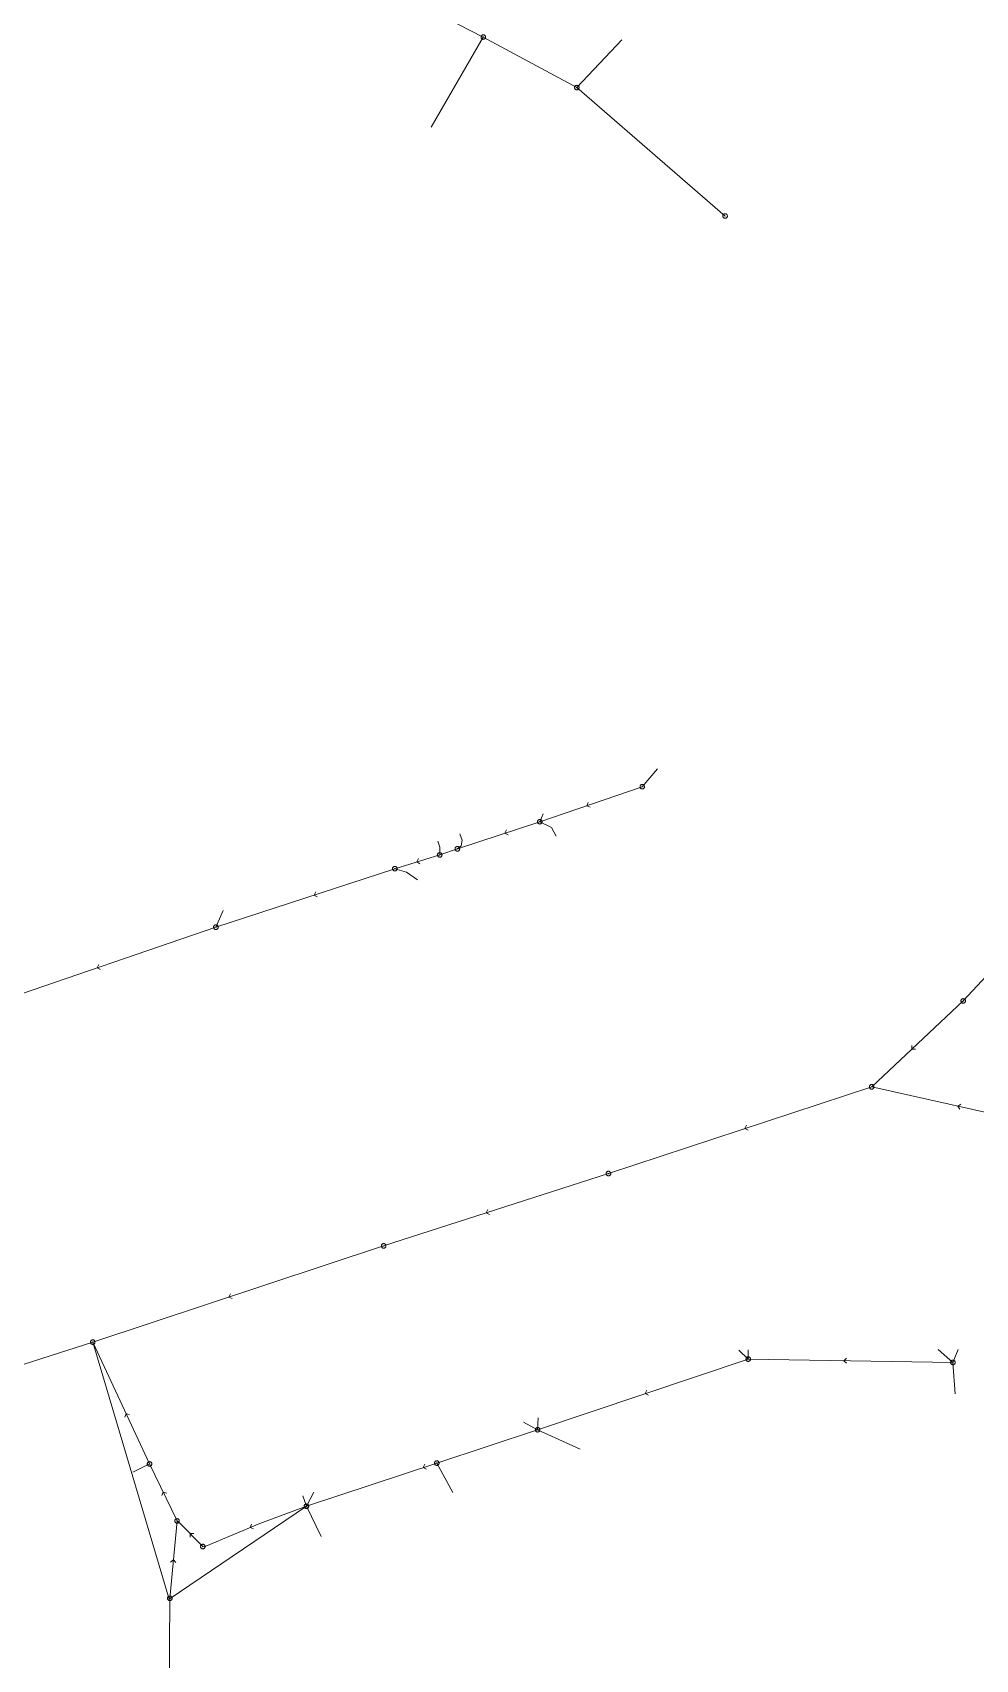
# Model space of a CAD drawing. Header units: metres. Extents: x 25504150 to 25508618, y 6694193 to 6702753.
# Drawn here: x 25504781.1 to 25504972, y 6699273 to 6699602.4 of the extents above; entities that cross this region are included whole.
import ezdxf

# ---------------------------------------------------------------- set-up
doc = ezdxf.new("R2010")
doc.units = ezdxf.units.M
for name, pattern in [('Sewer_node', [0]), ('Viemariputket', [0]), ('Viemarivarusteet', [0])]:
    doc.linetypes.add(name, pattern=pattern)
for name, color, linetype, lineweight in [('Sewer_node', 7, 'Sewer_node', 0), ('Viemariputket', 7, 'Viemariputket', 0), ('Viemarivarusteet', 7, 'Viemarivarusteet', 0)]:
    doc.layers.add(name, color=color, linetype=linetype, lineweight=lineweight)

msp = doc.modelspace()

# ---------------------------------------------------------------- linework, layer by layer
at = {"layer": 'Sewer_node', "color": 46, "linetype": 'Continuous', "true_color": 0x7f5f00, "flags": 128}
for points, elevation in [([(25504872.83, 6699601.52), (25504872.82, 6699601.59), (25504872.81, 6699601.66), (25504872.78, 6699601.73), (25504872.74, 6699601.79), (25504872.7, 6699601.85), (25504872.64, 6699601.89), (25504872.58, 6699601.93), (25504872.51, 6699601.96), (25504872.44, 6699601.97), (25504872.37, 6699601.98), (25504872.3, 6699601.97), (25504872.23, 6699601.96), (25504872.16, 6699601.93), (25504872.1, 6699601.89), (25504872.04, 6699601.85), (25504872, 6699601.79), (25504871.96, 6699601.73), (25504871.93, 6699601.66), (25504871.92, 6699601.59), (25504871.91, 6699601.52), (25504871.92, 6699601.45), (25504871.93, 6699601.38), (25504871.96, 6699601.31), (25504872, 6699601.25), (25504872.04, 6699601.19), (25504872.1, 6699601.15), (25504872.16, 6699601.11), (25504872.23, 6699601.08), (25504872.3, 6699601.07), (25504872.37, 6699601.06), (25504872.44, 6699601.07), (25504872.51, 6699601.08), (25504872.58, 6699601.11), (25504872.64, 6699601.15), (25504872.7, 6699601.19), (25504872.74, 6699601.25), (25504872.78, 6699601.31), (25504872.81, 6699601.38), (25504872.82, 6699601.45)], 50.02), ([(25504891.75, 6699591.3), (25504891.74, 6699591.37), (25504891.73, 6699591.44), (25504891.7, 6699591.51), (25504891.66, 6699591.57), (25504891.62, 6699591.63), (25504891.56, 6699591.67), (25504891.5, 6699591.71), (25504891.43, 6699591.74), (25504891.36, 6699591.75), (25504891.29, 6699591.76), (25504891.22, 6699591.75), (25504891.15, 6699591.74), (25504891.08, 6699591.71), (25504891.02, 6699591.67), (25504890.96, 6699591.63), (25504890.92, 6699591.57), (25504890.88, 6699591.51), (25504890.85, 6699591.44), (25504890.84, 6699591.37), (25504890.83, 6699591.3), (25504890.84, 6699591.23), (25504890.85, 6699591.16), (25504890.88, 6699591.09), (25504890.92, 6699591.03), (25504890.96, 6699590.97), (25504891.02, 6699590.93), (25504891.08, 6699590.89), (25504891.15, 6699590.86), (25504891.22, 6699590.85), (25504891.29, 6699590.84), (25504891.36, 6699590.85), (25504891.43, 6699590.86), (25504891.5, 6699590.89), (25504891.56, 6699590.93), (25504891.62, 6699590.97), (25504891.66, 6699591.03), (25504891.7, 6699591.09), (25504891.73, 6699591.16), (25504891.74, 6699591.23)], 50.67), ([(25504921.78, 6699565.29), (25504921.77, 6699565.36), (25504921.76, 6699565.43), (25504921.73, 6699565.5), (25504921.69, 6699565.56), (25504921.65, 6699565.62), (25504921.59, 6699565.66), (25504921.53, 6699565.7), (25504921.46, 6699565.73), (25504921.39, 6699565.74), (25504921.32, 6699565.75), (25504921.25, 6699565.74), (25504921.18, 6699565.73), (25504921.11, 6699565.7), (25504921.05, 6699565.66), (25504920.99, 6699565.62), (25504920.95, 6699565.56), (25504920.91, 6699565.5), (25504920.88, 6699565.43), (25504920.87, 6699565.36), (25504920.86, 6699565.29), (25504920.87, 6699565.22), (25504920.88, 6699565.15), (25504920.91, 6699565.08), (25504920.95, 6699565.02), (25504920.99, 6699564.96), (25504921.05, 6699564.92), (25504921.11, 6699564.88), (25504921.18, 6699564.85), (25504921.25, 6699564.84), (25504921.32, 6699564.83), (25504921.39, 6699564.84), (25504921.46, 6699564.85), (25504921.53, 6699564.88), (25504921.59, 6699564.92), (25504921.65, 6699564.96), (25504921.69, 6699565.02), (25504921.73, 6699565.08), (25504921.76, 6699565.15), (25504921.77, 6699565.22)], 52.07), ([(25504905.01, 6699449.74), (25504905, 6699449.81), (25504904.99, 6699449.88), (25504904.96, 6699449.95), (25504904.92, 6699450.01), (25504904.88, 6699450.07), (25504904.82, 6699450.11), (25504904.76, 6699450.15), (25504904.69, 6699450.18), (25504904.62, 6699450.19), (25504904.55, 6699450.2), (25504904.48, 6699450.19), (25504904.41, 6699450.18), (25504904.34, 6699450.15), (25504904.28, 6699450.11), (25504904.22, 6699450.07), (25504904.18, 6699450.01), (25504904.14, 6699449.95), (25504904.11, 6699449.88), (25504904.1, 6699449.81), (25504904.09, 6699449.74), (25504904.1, 6699449.67), (25504904.11, 6699449.6), (25504904.14, 6699449.53), (25504904.18, 6699449.47), (25504904.22, 6699449.41), (25504904.28, 6699449.37), (25504904.34, 6699449.33), (25504904.41, 6699449.3), (25504904.48, 6699449.29), (25504904.55, 6699449.28), (25504904.62, 6699449.29), (25504904.69, 6699449.3), (25504904.76, 6699449.33), (25504904.82, 6699449.37), (25504904.88, 6699449.41), (25504904.92, 6699449.47), (25504904.96, 6699449.53), (25504904.99, 6699449.6), (25504905, 6699449.67)], 50.14), ([(25504884.26, 6699442.64), (25504884.25, 6699442.71), (25504884.24, 6699442.78), (25504884.21, 6699442.85), (25504884.17, 6699442.91), (25504884.13, 6699442.97), (25504884.07, 6699443.01), (25504884.01, 6699443.05), (25504883.94, 6699443.08), (25504883.87, 6699443.09), (25504883.8, 6699443.1), (25504883.73, 6699443.09), (25504883.66, 6699443.08), (25504883.59, 6699443.05), (25504883.53, 6699443.01), (25504883.47, 6699442.97), (25504883.43, 6699442.91), (25504883.39, 6699442.85), (25504883.36, 6699442.78), (25504883.35, 6699442.71), (25504883.34, 6699442.64), (25504883.35, 6699442.57), (25504883.36, 6699442.5), (25504883.39, 6699442.43), (25504883.43, 6699442.37), (25504883.47, 6699442.31), (25504883.53, 6699442.27), (25504883.59, 6699442.23), (25504883.66, 6699442.2), (25504883.73, 6699442.19), (25504883.8, 6699442.18), (25504883.87, 6699442.19), (25504883.94, 6699442.2), (25504884.01, 6699442.23), (25504884.07, 6699442.27), (25504884.13, 6699442.31), (25504884.17, 6699442.37), (25504884.21, 6699442.43), (25504884.24, 6699442.5), (25504884.25, 6699442.57)], 49.85), ([(25504864.01, 6699435.93), (25504864, 6699436), (25504863.99, 6699436.07), (25504863.96, 6699436.14), (25504863.92, 6699436.2), (25504863.88, 6699436.26), (25504863.82, 6699436.3), (25504863.76, 6699436.34), (25504863.69, 6699436.37), (25504863.62, 6699436.38), (25504863.55, 6699436.39), (25504863.48, 6699436.38), (25504863.41, 6699436.37), (25504863.34, 6699436.34), (25504863.28, 6699436.3), (25504863.22, 6699436.26), (25504863.18, 6699436.2), (25504863.14, 6699436.14), (25504863.11, 6699436.07), (25504863.1, 6699436), (25504863.09, 6699435.93), (25504863.1, 6699435.86), (25504863.11, 6699435.79), (25504863.14, 6699435.72), (25504863.18, 6699435.66), (25504863.22, 6699435.6), (25504863.28, 6699435.56), (25504863.34, 6699435.52), (25504863.41, 6699435.49), (25504863.48, 6699435.48), (25504863.55, 6699435.47), (25504863.62, 6699435.48), (25504863.69, 6699435.49), (25504863.76, 6699435.52), (25504863.82, 6699435.56), (25504863.88, 6699435.6), (25504863.92, 6699435.66), (25504863.96, 6699435.72), (25504863.99, 6699435.79), (25504864, 6699435.86)], 49.72), ([(25504867.59, 6699437.16), (25504867.58, 6699437.23), (25504867.57, 6699437.31), (25504867.54, 6699437.37), (25504867.5, 6699437.44), (25504867.45, 6699437.49), (25504867.4, 6699437.54), (25504867.33, 6699437.58), (25504867.27, 6699437.61), (25504867.19, 6699437.62), (25504867.12, 6699437.63), (25504867.05, 6699437.62), (25504866.97, 6699437.61), (25504866.91, 6699437.58), (25504866.84, 6699437.54), (25504866.79, 6699437.49), (25504866.74, 6699437.44), (25504866.7, 6699437.37), (25504866.67, 6699437.31), (25504866.66, 6699437.23), (25504866.65, 6699437.16), (25504866.66, 6699437.09), (25504866.67, 6699437.01), (25504866.7, 6699436.95), (25504866.74, 6699436.88), (25504866.79, 6699436.83), (25504866.84, 6699436.78), (25504866.91, 6699436.74), (25504866.97, 6699436.71), (25504867.05, 6699436.7), (25504867.12, 6699436.69), (25504867.19, 6699436.7), (25504867.27, 6699436.71), (25504867.33, 6699436.74), (25504867.4, 6699436.78), (25504867.45, 6699436.83), (25504867.5, 6699436.88), (25504867.54, 6699436.95), (25504867.57, 6699437.01), (25504867.58, 6699437.09)], 49.92), ([(25504854.92, 6699433.14), (25504854.91, 6699433.21), (25504854.9, 6699433.28), (25504854.87, 6699433.35), (25504854.83, 6699433.41), (25504854.79, 6699433.47), (25504854.73, 6699433.51), (25504854.67, 6699433.55), (25504854.6, 6699433.58), (25504854.53, 6699433.59), (25504854.46, 6699433.6), (25504854.39, 6699433.59), (25504854.32, 6699433.58), (25504854.25, 6699433.55), (25504854.19, 6699433.51), (25504854.13, 6699433.47), (25504854.09, 6699433.41), (25504854.05, 6699433.35), (25504854.02, 6699433.28), (25504854.01, 6699433.21), (25504854, 6699433.14), (25504854.01, 6699433.07), (25504854.02, 6699433), (25504854.05, 6699432.93), (25504854.09, 6699432.87), (25504854.13, 6699432.81), (25504854.19, 6699432.77), (25504854.25, 6699432.73), (25504854.32, 6699432.7), (25504854.39, 6699432.69), (25504854.46, 6699432.68), (25504854.53, 6699432.69), (25504854.6, 6699432.7), (25504854.67, 6699432.73), (25504854.73, 6699432.77), (25504854.79, 6699432.81), (25504854.83, 6699432.87), (25504854.87, 6699432.93), (25504854.9, 6699433), (25504854.91, 6699433.07)], 49.61), ([(25504818.71, 6699421.3), (25504818.7, 6699421.37), (25504818.69, 6699421.45), (25504818.66, 6699421.51), (25504818.62, 6699421.58), (25504818.57, 6699421.63), (25504818.52, 6699421.68), (25504818.45, 6699421.72), (25504818.39, 6699421.75), (25504818.31, 6699421.76), (25504818.24, 6699421.77), (25504818.17, 6699421.76), (25504818.09, 6699421.75), (25504818.03, 6699421.72), (25504817.96, 6699421.68), (25504817.91, 6699421.63), (25504817.86, 6699421.58), (25504817.82, 6699421.51), (25504817.79, 6699421.45), (25504817.78, 6699421.37), (25504817.77, 6699421.3), (25504817.78, 6699421.23), (25504817.79, 6699421.15), (25504817.82, 6699421.09), (25504817.86, 6699421.02), (25504817.91, 6699420.97), (25504817.96, 6699420.92), (25504818.03, 6699420.88), (25504818.09, 6699420.85), (25504818.17, 6699420.84), (25504818.24, 6699420.83), (25504818.31, 6699420.84), (25504818.39, 6699420.85), (25504818.45, 6699420.88), (25504818.52, 6699420.92), (25504818.57, 6699420.97), (25504818.62, 6699421.02), (25504818.66, 6699421.09), (25504818.69, 6699421.15), (25504818.7, 6699421.23)], 49.22), ([(25504926.46, 6699333.83), (25504926.45, 6699333.9), (25504926.44, 6699333.97), (25504926.41, 6699334.04), (25504926.37, 6699334.1), (25504926.33, 6699334.16), (25504926.27, 6699334.2), (25504926.21, 6699334.24), (25504926.14, 6699334.27), (25504926.07, 6699334.28), (25504926, 6699334.29), (25504925.93, 6699334.28), (25504925.86, 6699334.27), (25504925.79, 6699334.24), (25504925.73, 6699334.2), (25504925.67, 6699334.16), (25504925.63, 6699334.1), (25504925.59, 6699334.04), (25504925.56, 6699333.97), (25504925.55, 6699333.9), (25504925.54, 6699333.83), (25504925.55, 6699333.76), (25504925.56, 6699333.69), (25504925.59, 6699333.62), (25504925.63, 6699333.56), (25504925.67, 6699333.5), (25504925.73, 6699333.46), (25504925.79, 6699333.42), (25504925.86, 6699333.39), (25504925.93, 6699333.38), (25504926, 6699333.37), (25504926.07, 6699333.38), (25504926.14, 6699333.39), (25504926.21, 6699333.42), (25504926.27, 6699333.46), (25504926.33, 6699333.5), (25504926.37, 6699333.56), (25504926.41, 6699333.62), (25504926.44, 6699333.69), (25504926.45, 6699333.76)], 49.78), ([(25504967.87, 6699333.16), (25504967.86, 6699333.23), (25504967.85, 6699333.3), (25504967.82, 6699333.37), (25504967.78, 6699333.43), (25504967.74, 6699333.49), (25504967.68, 6699333.53), (25504967.62, 6699333.57), (25504967.55, 6699333.6), (25504967.48, 6699333.61), (25504967.41, 6699333.62), (25504967.34, 6699333.61), (25504967.27, 6699333.6), (25504967.2, 6699333.57), (25504967.14, 6699333.53), (25504967.08, 6699333.49), (25504967.04, 6699333.43), (25504967, 6699333.37), (25504966.97, 6699333.3), (25504966.96, 6699333.23), (25504966.95, 6699333.16), (25504966.96, 6699333.09), (25504966.97, 6699333.02), (25504967, 6699332.95), (25504967.04, 6699332.89), (25504967.08, 6699332.83), (25504967.14, 6699332.79), (25504967.2, 6699332.75), (25504967.27, 6699332.72), (25504967.34, 6699332.71), (25504967.41, 6699332.7), (25504967.48, 6699332.71), (25504967.55, 6699332.72), (25504967.62, 6699332.75), (25504967.68, 6699332.79), (25504967.74, 6699332.83), (25504967.78, 6699332.89), (25504967.82, 6699332.95), (25504967.85, 6699333.02), (25504967.86, 6699333.09)], 50.09), ([(25504883.83, 6699319.54), (25504883.82, 6699319.61), (25504883.81, 6699319.68), (25504883.78, 6699319.75), (25504883.74, 6699319.81), (25504883.7, 6699319.87), (25504883.64, 6699319.91), (25504883.58, 6699319.95), (25504883.51, 6699319.98), (25504883.44, 6699319.99), (25504883.37, 6699320), (25504883.3, 6699319.99), (25504883.23, 6699319.98), (25504883.16, 6699319.95), (25504883.1, 6699319.91), (25504883.04, 6699319.87), (25504883, 6699319.81), (25504882.96, 6699319.75), (25504882.93, 6699319.68), (25504882.92, 6699319.61), (25504882.91, 6699319.54), (25504882.92, 6699319.47), (25504882.93, 6699319.4), (25504882.96, 6699319.33), (25504883, 6699319.27), (25504883.04, 6699319.21), (25504883.1, 6699319.17), (25504883.16, 6699319.13), (25504883.23, 6699319.1), (25504883.3, 6699319.09), (25504883.37, 6699319.08), (25504883.44, 6699319.09), (25504883.51, 6699319.1), (25504883.58, 6699319.13), (25504883.64, 6699319.17), (25504883.7, 6699319.21), (25504883.74, 6699319.27), (25504883.78, 6699319.33), (25504883.81, 6699319.4), (25504883.82, 6699319.47)], 48.7), ([(25504805.27, 6699312.62), (25504805.26, 6699312.69), (25504805.25, 6699312.76), (25504805.22, 6699312.83), (25504805.18, 6699312.89), (25504805.14, 6699312.95), (25504805.08, 6699312.99), (25504805.02, 6699313.03), (25504804.95, 6699313.06), (25504804.88, 6699313.07), (25504804.81, 6699313.08), (25504804.74, 6699313.07), (25504804.67, 6699313.06), (25504804.6, 6699313.03), (25504804.54, 6699312.99), (25504804.48, 6699312.95), (25504804.44, 6699312.89), (25504804.4, 6699312.83), (25504804.37, 6699312.76), (25504804.36, 6699312.69), (25504804.35, 6699312.62), (25504804.36, 6699312.55), (25504804.37, 6699312.48), (25504804.4, 6699312.41), (25504804.44, 6699312.35), (25504804.48, 6699312.29), (25504804.54, 6699312.25), (25504804.6, 6699312.21), (25504804.67, 6699312.18), (25504804.74, 6699312.17), (25504804.81, 6699312.16), (25504804.88, 6699312.17), (25504804.95, 6699312.18), (25504805.02, 6699312.21), (25504805.08, 6699312.25), (25504805.14, 6699312.29), (25504805.18, 6699312.35), (25504805.22, 6699312.41), (25504805.25, 6699312.48), (25504805.26, 6699312.55)], 45.99), ([(25504863.42, 6699312.78), (25504863.41, 6699312.85), (25504863.4, 6699312.92), (25504863.37, 6699312.99), (25504863.33, 6699313.05), (25504863.29, 6699313.11), (25504863.23, 6699313.15), (25504863.17, 6699313.19), (25504863.1, 6699313.22), (25504863.03, 6699313.23), (25504862.96, 6699313.24), (25504862.89, 6699313.23), (25504862.82, 6699313.22), (25504862.75, 6699313.19), (25504862.69, 6699313.15), (25504862.63, 6699313.11), (25504862.59, 6699313.05), (25504862.55, 6699312.99), (25504862.52, 6699312.92), (25504862.51, 6699312.85), (25504862.5, 6699312.78), (25504862.51, 6699312.71), (25504862.52, 6699312.64), (25504862.55, 6699312.57), (25504862.59, 6699312.51), (25504862.63, 6699312.45), (25504862.69, 6699312.41), (25504862.75, 6699312.37), (25504862.82, 6699312.34), (25504862.89, 6699312.33), (25504862.96, 6699312.32), (25504863.03, 6699312.33), (25504863.1, 6699312.34), (25504863.17, 6699312.37), (25504863.23, 6699312.41), (25504863.29, 6699312.45), (25504863.33, 6699312.51), (25504863.37, 6699312.57), (25504863.4, 6699312.64), (25504863.41, 6699312.71)], 45.89), ([(25504810.84, 6699301.08), (25504810.83, 6699301.15), (25504810.82, 6699301.22), (25504810.79, 6699301.29), (25504810.75, 6699301.35), (25504810.71, 6699301.41), (25504810.65, 6699301.45), (25504810.59, 6699301.49), (25504810.52, 6699301.52), (25504810.45, 6699301.53), (25504810.38, 6699301.54), (25504810.31, 6699301.53), (25504810.24, 6699301.52), (25504810.17, 6699301.49), (25504810.11, 6699301.45), (25504810.05, 6699301.41), (25504810.01, 6699301.35), (25504809.97, 6699301.29), (25504809.94, 6699301.22), (25504809.93, 6699301.15), (25504809.92, 6699301.08), (25504809.93, 6699301.01), (25504809.94, 6699300.94), (25504809.97, 6699300.87), (25504810.01, 6699300.81), (25504810.05, 6699300.75), (25504810.11, 6699300.71), (25504810.17, 6699300.67), (25504810.24, 6699300.64), (25504810.31, 6699300.63), (25504810.38, 6699300.62), (25504810.45, 6699300.63), (25504810.52, 6699300.64), (25504810.59, 6699300.67), (25504810.65, 6699300.71), (25504810.71, 6699300.75), (25504810.75, 6699300.81), (25504810.79, 6699300.87), (25504810.82, 6699300.94), (25504810.83, 6699301.01)], 46.47), ([(25504816.05, 6699295.89), (25504816.04, 6699295.96), (25504816.03, 6699296.03), (25504816, 6699296.1), (25504815.96, 6699296.16), (25504815.92, 6699296.22), (25504815.86, 6699296.26), (25504815.8, 6699296.3), (25504815.73, 6699296.33), (25504815.66, 6699296.34), (25504815.59, 6699296.35), (25504815.52, 6699296.34), (25504815.45, 6699296.33), (25504815.38, 6699296.3), (25504815.32, 6699296.26), (25504815.26, 6699296.22), (25504815.22, 6699296.16), (25504815.18, 6699296.1), (25504815.15, 6699296.03), (25504815.14, 6699295.96), (25504815.13, 6699295.89), (25504815.14, 6699295.82), (25504815.15, 6699295.75), (25504815.18, 6699295.68), (25504815.22, 6699295.62), (25504815.26, 6699295.56), (25504815.32, 6699295.52), (25504815.38, 6699295.48), (25504815.45, 6699295.45), (25504815.52, 6699295.44), (25504815.59, 6699295.43), (25504815.66, 6699295.44), (25504815.73, 6699295.45), (25504815.8, 6699295.48), (25504815.86, 6699295.52), (25504815.92, 6699295.56), (25504815.96, 6699295.62), (25504816, 6699295.68), (25504816.03, 6699295.75), (25504816.04, 6699295.82)], 46.72), ([(25504809.37, 6699285.4), (25504809.36, 6699285.47), (25504809.35, 6699285.54), (25504809.32, 6699285.61), (25504809.28, 6699285.67), (25504809.24, 6699285.73), (25504809.18, 6699285.77), (25504809.12, 6699285.81), (25504809.05, 6699285.84), (25504808.98, 6699285.85), (25504808.91, 6699285.86), (25504808.84, 6699285.85), (25504808.77, 6699285.84), (25504808.7, 6699285.81), (25504808.64, 6699285.77), (25504808.58, 6699285.73), (25504808.54, 6699285.67), (25504808.5, 6699285.61), (25504808.47, 6699285.54), (25504808.46, 6699285.47), (25504808.45, 6699285.4), (25504808.46, 6699285.33), (25504808.47, 6699285.26), (25504808.5, 6699285.19), (25504808.54, 6699285.13), (25504808.58, 6699285.07), (25504808.64, 6699285.03), (25504808.7, 6699284.99), (25504808.77, 6699284.96), (25504808.84, 6699284.95), (25504808.91, 6699284.94), (25504808.98, 6699284.95), (25504809.05, 6699284.96), (25504809.12, 6699284.99), (25504809.18, 6699285.03), (25504809.24, 6699285.07), (25504809.28, 6699285.13), (25504809.32, 6699285.19), (25504809.35, 6699285.26), (25504809.36, 6699285.33)], 46.83)]:
    msp.add_lwpolyline(points, close=True, dxfattribs=dict(at, elevation=elevation))
for points in [[(25504893.62, 6699446.57), (25504893.3, 6699445.89), (25504893.97, 6699445.57)], [(25504877.05, 6699440.99), (25504876.72, 6699440.31), (25504877.38, 6699439.98)], [(25504859.23, 6699435.17), (25504858.89, 6699434.5), (25504859.54, 6699434.15)], [(25504838.44, 6699428.47), (25504838.11, 6699427.8), (25504838.77, 6699427.46)], [(25504794.54, 6699413.76), (25504794.22, 6699413.08), (25504794.88, 6699412.76)], [(25504959.14, 6699397.37), (25504959.13, 6699396.62), (25504959.87, 6699396.6)], [(25504969.05, 6699385.48), (25504968.42, 6699385.06), (25504968.83, 6699384.44)], [(25504925.65, 6699381.19), (25504925.32, 6699380.51), (25504925.98, 6699380.18)], [(25504873.29, 6699364.12), (25504872.96, 6699363.45), (25504873.62, 6699363.11)], [(25504821.19, 6699347.09), (25504820.88, 6699346.41), (25504821.54, 6699346.08)], [(25504945.89, 6699334.06), (25504945.37, 6699333.52), (25504945.89, 6699333)], [(25504905.48, 6699327.53), (25504905.16, 6699326.85), (25504905.83, 6699326.53)], [(25504800.77, 6699322.55), (25504800.06, 6699322.8), (25504799.81, 6699322.1)], [(25504860.54, 6699312.56), (25504860.22, 6699311.88), (25504860.89, 6699311.55)], [(25504808.28, 6699306.67), (25504807.56, 6699306.91), (25504807.32, 6699306.21)], [(25504825.46, 6699300.45), (25504825.18, 6699299.76), (25504825.87, 6699299.48)], [(25504813.78, 6699298.51), (25504813.03, 6699298.51), (25504813.02, 6699297.77)], [(25504810.13, 6699292.63), (25504809.64, 6699293.2), (25504809.07, 6699292.73)]]:
    msp.add_lwpolyline(points, dxfattribs=at)
for points in [[(25504969.96, 6699406.37), (25504969.95, 6699406.44), (25504969.94, 6699406.51), (25504969.91, 6699406.58), (25504969.87, 6699406.64), (25504969.83, 6699406.7), (25504969.77, 6699406.74), (25504969.71, 6699406.78), (25504969.64, 6699406.81), (25504969.57, 6699406.82), (25504969.5, 6699406.83), (25504969.43, 6699406.82), (25504969.36, 6699406.81), (25504969.29, 6699406.78), (25504969.23, 6699406.74), (25504969.17, 6699406.7), (25504969.13, 6699406.64), (25504969.09, 6699406.58), (25504969.06, 6699406.51), (25504969.05, 6699406.44), (25504969.04, 6699406.37), (25504969.05, 6699406.3), (25504969.06, 6699406.23), (25504969.09, 6699406.16), (25504969.13, 6699406.1), (25504969.17, 6699406.04), (25504969.23, 6699406), (25504969.29, 6699405.96), (25504969.36, 6699405.93), (25504969.43, 6699405.92), (25504969.5, 6699405.91), (25504969.57, 6699405.92), (25504969.64, 6699405.93), (25504969.71, 6699405.96), (25504969.77, 6699406), (25504969.83, 6699406.04), (25504969.87, 6699406.1), (25504969.91, 6699406.16), (25504969.94, 6699406.23), (25504969.95, 6699406.3)], [(25504951.45, 6699388.97), (25504951.44, 6699389.04), (25504951.43, 6699389.12), (25504951.4, 6699389.18), (25504951.36, 6699389.25), (25504951.31, 6699389.3), (25504951.26, 6699389.35), (25504951.19, 6699389.39), (25504951.13, 6699389.42), (25504951.05, 6699389.43), (25504950.98, 6699389.44), (25504950.91, 6699389.43), (25504950.83, 6699389.42), (25504950.77, 6699389.39), (25504950.7, 6699389.35), (25504950.65, 6699389.3), (25504950.6, 6699389.25), (25504950.56, 6699389.18), (25504950.53, 6699389.12), (25504950.52, 6699389.04), (25504950.51, 6699388.97), (25504950.52, 6699388.9), (25504950.53, 6699388.82), (25504950.56, 6699388.76), (25504950.6, 6699388.69), (25504950.65, 6699388.64), (25504950.7, 6699388.59), (25504950.77, 6699388.55), (25504950.83, 6699388.52), (25504950.91, 6699388.51), (25504950.98, 6699388.5), (25504951.05, 6699388.51), (25504951.13, 6699388.52), (25504951.19, 6699388.55), (25504951.26, 6699388.59), (25504951.31, 6699388.64), (25504951.36, 6699388.69), (25504951.4, 6699388.76), (25504951.43, 6699388.82), (25504951.44, 6699388.9)], [(25504898.17, 6699371.41), (25504898.16, 6699371.48), (25504898.15, 6699371.56), (25504898.12, 6699371.62), (25504898.08, 6699371.69), (25504898.03, 6699371.74), (25504897.98, 6699371.79), (25504897.91, 6699371.83), (25504897.85, 6699371.86), (25504897.77, 6699371.87), (25504897.7, 6699371.88), (25504897.63, 6699371.87), (25504897.55, 6699371.86), (25504897.49, 6699371.83), (25504897.42, 6699371.79), (25504897.37, 6699371.74), (25504897.32, 6699371.69), (25504897.28, 6699371.62), (25504897.25, 6699371.56), (25504897.24, 6699371.48), (25504897.23, 6699371.41), (25504897.24, 6699371.34), (25504897.25, 6699371.26), (25504897.28, 6699371.2), (25504897.32, 6699371.13), (25504897.37, 6699371.08), (25504897.42, 6699371.03), (25504897.49, 6699370.99), (25504897.55, 6699370.96), (25504897.63, 6699370.95), (25504897.7, 6699370.94), (25504897.77, 6699370.95), (25504897.85, 6699370.96), (25504897.91, 6699370.99), (25504897.98, 6699371.03), (25504898.03, 6699371.08), (25504898.08, 6699371.13), (25504898.12, 6699371.2), (25504898.15, 6699371.26), (25504898.16, 6699371.34)], [(25504852.66, 6699356.77), (25504852.65, 6699356.84), (25504852.64, 6699356.91), (25504852.61, 6699356.98), (25504852.57, 6699357.04), (25504852.53, 6699357.1), (25504852.47, 6699357.14), (25504852.41, 6699357.18), (25504852.34, 6699357.21), (25504852.27, 6699357.22), (25504852.2, 6699357.23), (25504852.13, 6699357.22), (25504852.06, 6699357.21), (25504851.99, 6699357.18), (25504851.93, 6699357.14), (25504851.87, 6699357.1), (25504851.83, 6699357.04), (25504851.79, 6699356.98), (25504851.76, 6699356.91), (25504851.75, 6699356.84), (25504851.74, 6699356.77), (25504851.75, 6699356.7), (25504851.76, 6699356.63), (25504851.79, 6699356.56), (25504851.83, 6699356.5), (25504851.87, 6699356.44), (25504851.93, 6699356.4), (25504851.99, 6699356.36), (25504852.06, 6699356.33), (25504852.13, 6699356.32), (25504852.2, 6699356.31), (25504852.27, 6699356.32), (25504852.34, 6699356.33), (25504852.41, 6699356.36), (25504852.47, 6699356.4), (25504852.53, 6699356.44), (25504852.57, 6699356.5), (25504852.61, 6699356.56), (25504852.64, 6699356.63), (25504852.65, 6699356.7)], [(25504793.77, 6699337.28), (25504793.76, 6699337.35), (25504793.75, 6699337.42), (25504793.72, 6699337.49), (25504793.68, 6699337.55), (25504793.64, 6699337.61), (25504793.58, 6699337.65), (25504793.52, 6699337.69), (25504793.45, 6699337.72), (25504793.38, 6699337.73), (25504793.31, 6699337.74), (25504793.24, 6699337.73), (25504793.17, 6699337.72), (25504793.1, 6699337.69), (25504793.04, 6699337.65), (25504792.98, 6699337.61), (25504792.94, 6699337.55), (25504792.9, 6699337.49), (25504792.87, 6699337.42), (25504792.86, 6699337.35), (25504792.85, 6699337.28), (25504792.86, 6699337.21), (25504792.87, 6699337.14), (25504792.9, 6699337.07), (25504792.94, 6699337.01), (25504792.98, 6699336.95), (25504793.04, 6699336.91), (25504793.1, 6699336.87), (25504793.17, 6699336.84), (25504793.24, 6699336.83), (25504793.31, 6699336.82), (25504793.38, 6699336.83), (25504793.45, 6699336.84), (25504793.52, 6699336.87), (25504793.58, 6699336.91), (25504793.64, 6699336.95), (25504793.68, 6699337.01), (25504793.72, 6699337.07), (25504793.75, 6699337.14), (25504793.76, 6699337.21)], [(25504837.03, 6699304.05), (25504837.02, 6699304.12), (25504837.01, 6699304.19), (25504836.98, 6699304.26), (25504836.94, 6699304.32), (25504836.9, 6699304.38), (25504836.84, 6699304.42), (25504836.78, 6699304.46), (25504836.71, 6699304.49), (25504836.64, 6699304.5), (25504836.57, 6699304.51), (25504836.5, 6699304.5), (25504836.43, 6699304.49), (25504836.36, 6699304.46), (25504836.3, 6699304.42), (25504836.24, 6699304.38), (25504836.2, 6699304.32), (25504836.16, 6699304.26), (25504836.13, 6699304.19), (25504836.12, 6699304.12), (25504836.11, 6699304.05), (25504836.12, 6699303.98), (25504836.13, 6699303.91), (25504836.16, 6699303.84), (25504836.2, 6699303.78), (25504836.24, 6699303.72), (25504836.3, 6699303.68), (25504836.36, 6699303.64), (25504836.43, 6699303.61), (25504836.5, 6699303.6), (25504836.57, 6699303.59), (25504836.64, 6699303.6), (25504836.71, 6699303.61), (25504836.78, 6699303.64), (25504836.84, 6699303.68), (25504836.9, 6699303.72), (25504836.94, 6699303.78), (25504836.98, 6699303.84), (25504837.01, 6699303.91), (25504837.02, 6699303.98)]]:
    msp.add_lwpolyline(points, close=True, dxfattribs=at)
at = {"layer": 'Viemariputket', "color": 1, "linetype": 'Continuous', "lineweight": 15}
for p, q in [((25504799.11, 6699639.14), (25504872.37, 6699601.52)), ((25504872.37, 6699601.52), (25504861.82, 6699583.31)), ((25504872.37, 6699601.52), (25504891.29, 6699591.3)), ((25504891.29, 6699591.3), (25504900.38, 6699600.94)), ((25504891.29, 6699591.3), (25504921.32, 6699565.29)), ((25504904.55, 6699449.74), (25504907.61, 6699453.34)), ((25504904.55, 6699449.74, 47.67), (25504883.8, 6699442.64, 47.44)), ((25504883.8, 6699442.64, 47.43), (25504867.12, 6699437.16, 47.24)), ((25504883.8, 6699442.64, 47.52), (25504884.46, 6699444.26, 47.48)), ((25504969.5, 6699406.37), (25505003.53, 6699443.03)), ((25504863.55, 6699435.93, 47.2), (25504854.46, 6699433.14, 47.2)), ((25504867.12, 6699437.16, 47.23), (25504863.55, 6699435.93, 47.21)), ((25504854.46, 6699433.14, 47.18), (25504818.24, 6699421.3, 46.87)), ((25504818.24, 6699421.3, 46.92), (25504819.71, 6699424.7, 48.84)), ((25504818.24, 6699421.3, 46.84), (25504770.92, 6699405.11)), ((25504950.98, 6699388.97), (25504969.5, 6699406.37)), ((25504897.7, 6699371.41), (25504950.98, 6699388.97)), ((25504950.98, 6699388.97, 0.32), (25504991.3, 6699379.93, 47.02)), ((25504852.2, 6699356.77), (25504897.7, 6699371.41)), ((25504793.31, 6699337.28, 42.82), (25504852.2, 6699356.77)), ((25504736.34, 6699319.07), (25504793.31, 6699337.28, 42.82)), ((25504793.31, 6699337.28, 43.09), (25504804.81, 6699312.62, 43.78)), ((25504883.37, 6699319.54, 46.46), (25504926, 6699333.83, 47.48)), ((25504926, 6699333.83, 47.7), (25504924.12, 6699335.62, 47.74)), ((25504926, 6699333.83, 47.68), (25504925.99, 6699335.73, 47.74)), ((25504926, 6699333.83, 47.48), (25504967.41, 6699333.16, 47.97)), ((25504967.41, 6699333.16, 48.13), (25504964.43, 6699335.78, 48.17)), ((25504967.41, 6699333.16, 48.14), (25504968.51, 6699335.78, 48.16)), ((25504967.41, 6699333.16, 48.15), (25504967.86, 6699326.78, 48.18)), ((25504862.96, 6699312.78, 45.89), (25504883.37, 6699319.54, 46.46)), ((25504883.37, 6699319.54, 46.66), (25504880.49, 6699321.06, 46.66)), ((25504883.37, 6699319.54, 46.64), (25504883.49, 6699321.98, 46.64)), ((25504883.37, 6699319.54, 46.66), (25504891.97, 6699315.59, 46.68)), ((25504804.81, 6699312.62, 43.78), (25504801.4, 6699310.92)), ((25504804.81, 6699312.62, 43.78), (25504810.38, 6699301.08, 44.12)), ((25504836.57, 6699304.05, 45.16), (25504862.96, 6699312.78, 45.89)), ((25504862.96, 6699312.78, 45.89), (25504866.2, 6699306.84)), ((25504836.57, 6699304.05, 45.35), (25504838.04, 6699306.9)), ((25504836.57, 6699304.05, 45.37), (25504835.86, 6699306.17)), ((25504836.57, 6699304.05, 45.34), (25504839.56, 6699297.92)), ((25504808.91, 6699285.4, 44.56), (25504810.38, 6699301.08, 44.12)), ((25504808.91, 6699285.4, 44.61), (25504808.73, 6699259.52, 44.56))]:
    msp.add_line(p, q, dxfattribs=at)
at = {"layer": 'Viemariputket', "color": 251, "linetype": 'Continuous', "lineweight": 5, "true_color": 0x595959}
for p, q in [((25504793.31, 6699337.28, 42.82), (25504808.79, 6699285.22, 44.61)), ((25504808.79, 6699285.22, 44.61), (25504836.57, 6699304.05, 45.15))]:
    msp.add_line(p, q, dxfattribs=at)
at = {"layer": 'Viemariputket', "color": 1, "linetype": 'Continuous', "lineweight": 15}
for points in [[(25504883.8, 6699442.64, 47.46), (25504886.17, 6699441.48, 47.76), (25504887.12, 6699439.7, 47.79)], [(25504863.55, 6699435.93, 47.25), (25504863.54, 6699437.51, 47.48), (25504863.15, 6699438.74, 47.55)], [(25504867.12, 6699437.16, 47.52), (25504867.86, 6699437.79, 47.54), (25504868.09, 6699438.88, 47.56), (25504867.63, 6699440.19, 47.6)], [(25504854.46, 6699433.14, 47.26), (25504856.79, 6699432.43, 47.52), (25504859.03, 6699430.89, 47.58)], [(25504815.59, 6699295.89, 44.23), (25504816.18, 6699295.98, 44.25), (25504827.12, 6699300.57, 44.89), (25504836.57, 6699304.05, 45.12)], [(25504810.38, 6699301.08, 44.12), (25504810.88, 6699300.71, 44.13), (25504815.59, 6699295.89, 44.23)]]:
    msp.add_polyline3d(points, dxfattribs=at)
at = {"layer": 'Viemarivarusteet', "color": 1}
for p in [(25504872.37, 6699601.52, 50.02), (25504891.29, 6699591.3, 50.67), (25504921.32, 6699565.29, 52.07), (25504904.55, 6699449.74, 50.14), (25504883.8, 6699442.64, 49.85), (25504863.55, 6699435.93, 49.72), (25504867.12, 6699437.16, 49.92), (25504854.46, 6699433.14, 49.61), (25504818.24, 6699421.3, 49.22), (25504969.5, 6699406.37), (25504950.98, 6699388.97), (25504897.7, 6699371.41), (25504852.2, 6699356.77), (25504793.31, 6699337.28), (25504926, 6699333.83, 49.78), (25504967.41, 6699333.16, 50.09), (25504883.37, 6699319.54, 48.7), (25504804.81, 6699312.62, 45.99), (25504862.96, 6699312.78, 45.89), (25504836.57, 6699304.05), (25504810.38, 6699301.08, 46.47), (25504815.59, 6699295.89, 46.72), (25504808.91, 6699285.4, 46.83)]:
    msp.add_point(p, dxfattribs=at)

doc.saveas('drawing.dxf')
